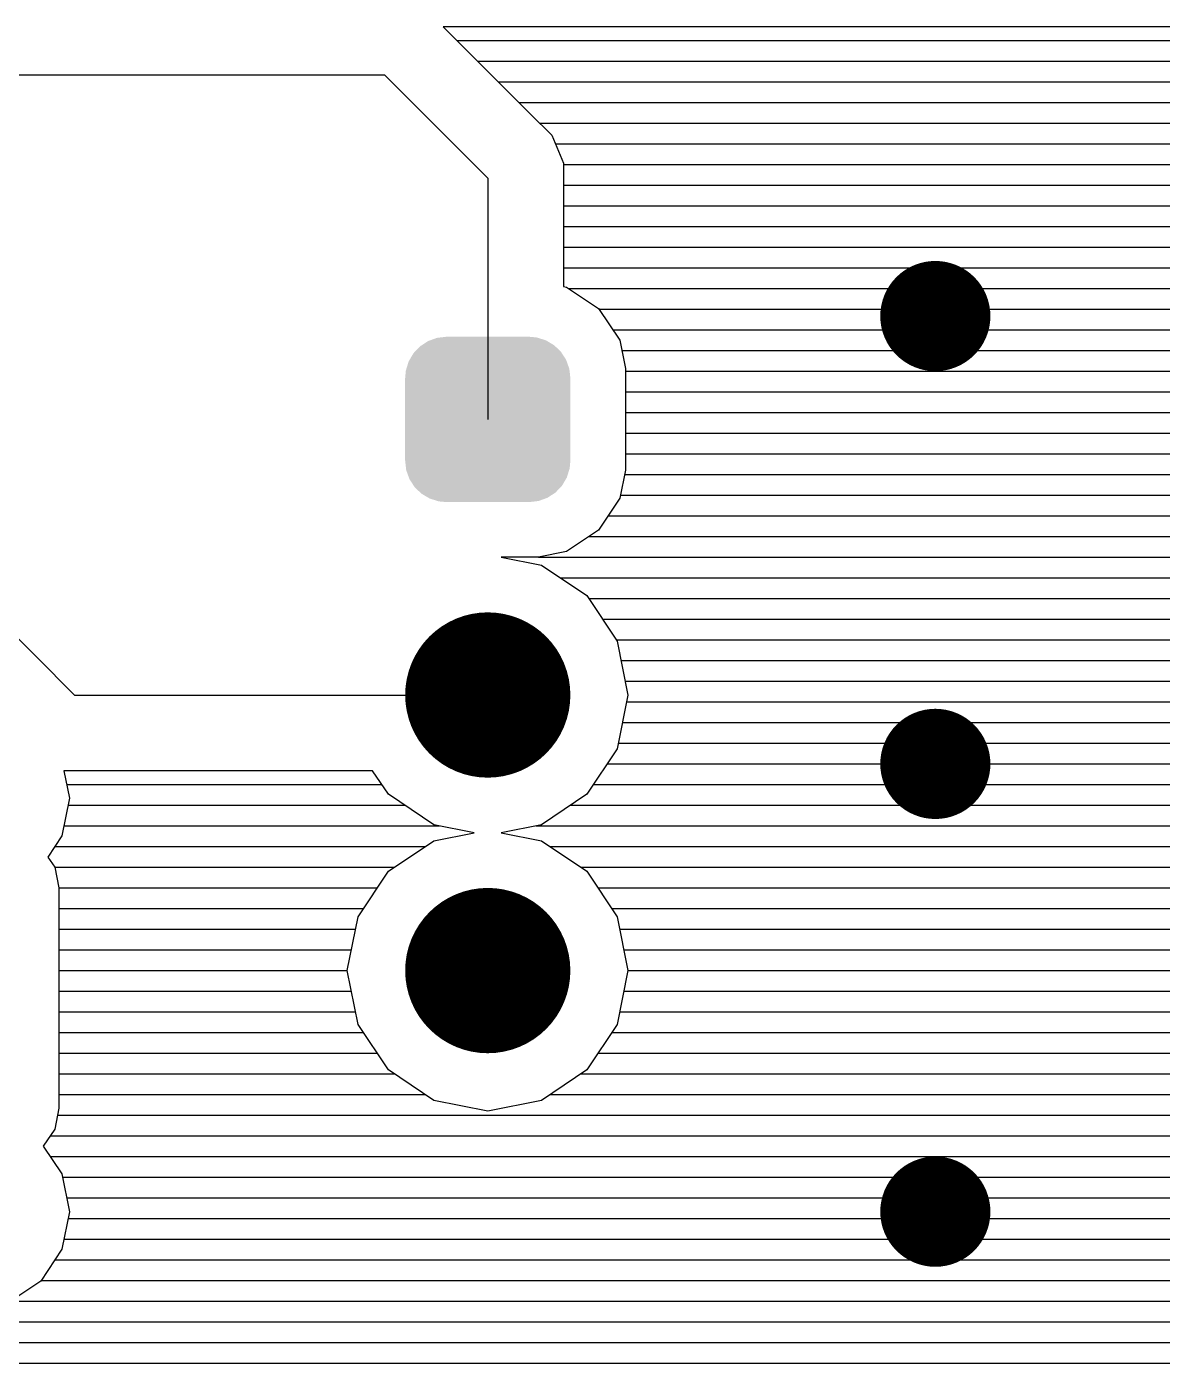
# Model space of a CAD drawing. Extents: x 295 to 953, y 10 to 290.
# Drawn here: x 663.3 to 686.34, y 191.38 to 218.48 of the extents above; entities that cross this region are included whole.
import ezdxf

# ---------------------------------------------------------------- set-up
doc = ezdxf.new("R2010")
doc.units = 0
doc.header["$LTSCALE"] = 5
doc.header["$MEASUREMENT"] = 0
doc.layers.get('0').update_dxf_attribs({"linetype": 'CONTINUOUS', "lineweight": 25})

msp = doc.modelspace()

# ---------------------------------------------------------------- linework, layer by layer
for p, q in [((794.691, 218.479), (671.75, 218.479)), ((671.75, 218.479), (673.521, 216.708)), ((672.029, 218.2), (839.557, 218.2)), ((672.448, 217.781), (839.602, 217.781)), ((660.781, 217.501), (670.56, 217.501)), ((672.655, 215.406), (670.56, 217.501)), ((672.867, 217.361), (839.686, 217.361)), ((673.286, 216.942), (839.809, 216.942)), ((673.521, 216.708), (673.957, 216.277)), ((673.706, 216.523), (840.088, 216.523)), ((673.957, 216.277), (674.192, 215.713)), ((674.024, 216.104), (840.368, 216.104)), ((674.192, 215.713), (674.192, 213.21)), ((674.192, 215.685), (840.988, 215.685)), ((672.655, 215.406), (672.655, 210.516)), ((674.192, 215.266), (841.407, 215.266)), ((674.192, 214.847), (840.703, 214.847)), ((674.192, 214.428), (840.239, 214.428)), ((674.192, 214.009), (824.984, 214.009)), ((674.192, 213.59), (755.464, 213.59)), ((674.192, 213.21), (674.253, 213.198)), ((674.253, 213.198), (674.901, 212.768)), ((674.292, 213.17), (728.256, 213.17)), ((674.901, 212.768), (675.332, 212.12)), ((674.907, 212.751), (727.546, 212.751)), ((675.192, 212.332), (727.082, 212.332)), ((675.332, 212.12), (675.449, 211.55)), ((675.371, 211.913), (726.803, 211.913)), ((675.449, 211.55), (675.449, 209.488)), ((675.449, 211.494), (726.579, 211.494)), ((675.449, 211.075), (726.495, 211.075)), ((675.449, 210.656), (726.412, 210.656)), ((675.449, 210.237), (726.44, 210.237)), ((675.449, 209.818), (726.523, 209.818)), ((675.449, 209.488), (675.332, 208.918)), ((675.427, 209.399), (726.618, 209.399)), ((675.343, 208.979), (726.898, 208.979)), ((675.332, 208.918), (674.901, 208.27)), ((675.097, 208.56), (727.177, 208.56)), ((674.901, 208.27), (674.253, 207.839)), ((674.711, 208.141), (727.758, 208.141)), ((673.683, 207.722), (672.929, 207.722)), ((672.929, 207.722), (673.745, 207.56)), ((674.253, 207.839), (673.683, 207.722)), ((673.683, 207.722), (728.954, 207.722)), ((673.745, 207.56), (674.667, 206.945)), ((674.125, 207.303), (733.285, 207.303)), ((662.178, 207.024), (664.273, 204.928)), ((674.667, 206.945), (675.281, 206.018)), ((674.706, 206.884), (733.285, 206.884)), ((674.985, 206.465), (733.285, 206.465)), ((675.265, 206.046), (733.285, 206.046)), ((675.281, 206.018), (675.499, 204.928)), ((675.36, 205.627), (733.285, 205.627)), ((675.443, 205.208), (731.016, 205.208)), ((664.273, 204.928), (672.655, 204.928)), ((675.499, 204.928), (675.281, 203.838)), ((675.471, 204.788), (730.513, 204.788)), ((675.388, 204.369), (730.234, 204.369)), ((675.281, 203.838), (674.667, 202.916)), ((675.304, 203.95), (730.116, 203.95)), ((670.319, 203.391), (664.055, 203.391)), ((664.055, 203.391), (664.167, 202.833)), ((670.638, 202.916), (670.319, 203.391)), ((675.08, 203.531), (730.033, 203.531)), ((664.111, 203.112), (670.504, 203.112)), ((674.801, 203.112), (730.116, 203.112)), ((664.167, 202.833), (664.016, 202.073)), ((671.56, 202.296), (670.638, 202.916)), ((674.667, 202.916), (673.745, 202.296)), ((664.139, 202.693), (670.967, 202.693)), ((674.337, 202.693), (730.234, 202.693)), ((664.055, 202.274), (671.677, 202.274)), ((672.376, 202.134), (671.56, 202.296)), ((673.745, 202.296), (672.929, 202.134)), ((673.627, 202.274), (730.491, 202.274)), ((664.016, 202.073), (663.731, 201.642)), ((670.638, 201.357), (671.56, 201.972)), ((671.56, 201.972), (672.376, 202.134)), ((672.929, 202.134), (673.745, 201.972)), ((673.745, 201.972), (674.667, 201.357)), ((663.731, 201.642), (663.871, 201.436)), ((663.876, 201.855), (671.387, 201.855)), ((673.918, 201.855), (724.936, 201.855)), ((663.871, 201.436), (670.761, 201.436)), ((663.871, 201.436), (663.955, 201.017)), ((674.544, 201.436), (724.322, 201.436)), ((670.023, 200.43), (670.638, 201.357)), ((674.667, 201.357), (675.281, 200.43)), ((663.955, 201.017), (670.414, 201.017)), ((663.955, 201.017), (663.955, 196.552)), ((674.89, 201.017), (724.037, 201.017)), ((663.955, 200.597), (670.129, 200.597)), ((675.175, 200.597), (723.858, 200.597)), ((669.805, 199.34), (670.023, 200.43)), ((675.281, 200.43), (675.499, 199.34)), ((663.955, 200.178), (669.973, 200.178)), ((675.332, 200.178), (723.774, 200.178)), ((663.955, 199.759), (669.889, 199.759)), ((675.416, 199.759), (723.802, 199.759)), ((663.955, 199.34), (669.805, 199.34)), ((670.023, 198.25), (669.805, 199.34)), ((675.499, 199.34), (675.281, 198.25)), ((675.499, 199.34), (723.886, 199.34)), ((663.955, 198.921), (669.889, 198.921)), ((675.416, 198.921), (723.679, 198.921)), ((663.955, 198.502), (669.973, 198.502)), ((675.332, 198.502), (723.12, 198.502)), ((670.638, 197.328), (670.023, 198.25)), ((675.281, 198.25), (674.667, 197.328)), ((663.955, 198.083), (670.129, 198.083)), ((675.175, 198.083), (722.841, 198.083)), ((663.955, 197.664), (670.414, 197.664)), ((674.89, 197.664), (722.707, 197.664)), ((671.56, 196.708), (670.638, 197.328)), ((674.667, 197.328), (673.745, 196.708)), ((663.955, 197.245), (670.761, 197.245)), ((674.544, 197.245), (722.668, 197.245)), ((663.955, 196.826), (671.387, 196.826)), ((673.918, 196.826), (722.668, 196.826)), ((663.955, 196.552), (663.871, 196.127)), ((672.655, 196.49), (671.56, 196.708)), ((673.745, 196.708), (672.655, 196.49)), ((663.927, 196.406), (722.668, 196.406)), ((663.871, 196.127), (663.636, 195.781)), ((663.776, 195.987), (722.668, 195.987)), ((663.636, 195.781), (664.016, 195.216)), ((663.781, 195.568), (722.69, 195.568)), ((664.016, 195.216), (664.167, 194.451)), ((664.027, 195.149), (722.779, 195.149)), ((664.111, 194.73), (723.064, 194.73)), ((664.167, 194.451), (664.016, 193.691)), ((664.139, 194.311), (723.551, 194.311)), ((664.055, 193.892), (730.513, 193.892)), ((664.016, 193.691), (663.586, 193.042)), ((663.876, 193.473), (731.016, 193.473)), ((663.586, 193.042), (662.938, 192.612)), ((663.591, 193.054), (812.774, 193.054)), ((662.977, 192.635), (739.398, 192.635)), ((643.838, 192.215), (738.895, 192.215)), ((642.81, 191.796), (723.551, 191.796)), ((622.782, 191.377), (723.064, 191.377))]:
    msp.add_line(p, q)
for points, const_width in [([(681.177, 212.612, 1), (682.294, 212.612, 1)], 1.118), ([(671.817, 204.928, 1), (673.493, 204.928, 1)], 1.676), ([(681.177, 203.531, 1), (682.294, 203.531, 1)], 1.118), ([(671.817, 199.34, 1), (673.493, 199.34, 1)], 1.676), ([(681.177, 194.451, 1), (682.294, 194.451, 1)], 1.118)]:
    msp.add_lwpolyline(points, format="xyb", close=True, dxfattribs=dict(const_width=const_width))
for points in [[(671.177, 211.89), (671.281, 211.999), (674.138, 211.89), (674.024, 211.999)], [(671.281, 211.999), (671.319, 212.023), (674.024, 211.999), (673.998, 212.023)], [(671.319, 212.023), (671.443, 212.105), (673.998, 212.023), (673.86, 212.105)], [(671.443, 212.105), (671.489, 212.121), (673.86, 212.105), (673.832, 212.121)], [(671.489, 212.121), (671.625, 212.17), (673.832, 212.121), (673.673, 212.17)], [(671.625, 212.17), (671.694, 212.178), (673.673, 212.17), (673.647, 212.178)], [(671.694, 212.178), (671.817, 212.193), (673.647, 212.178), (673.493, 212.193)], [(671.005, 211.546), (671.05, 211.693), (674.309, 211.546), (674.256, 211.693)], [(671.05, 211.693), (671.071, 211.728), (674.256, 211.693), (674.244, 211.728)], [(671.071, 211.728), (671.148, 211.859), (674.244, 211.728), (674.158, 211.859)], [(671.148, 211.859), (671.177, 211.89), (674.158, 211.859), (674.138, 211.89)], [(670.979, 211.354), (670.993, 211.508), (674.331, 211.354), (674.314, 211.508)], [(670.993, 211.508), (671.005, 211.546), (674.314, 211.508), (674.309, 211.546)], [(670.979, 209.678), (670.979, 211.354), (674.331, 209.678), (674.331, 211.354)], [(670.996, 209.524), (670.979, 209.678), (674.317, 209.524), (674.331, 209.678)], [(671.001, 209.486), (670.996, 209.524), (674.305, 209.486), (674.317, 209.524)], [(671.054, 209.34), (671.001, 209.486), (674.26, 209.34), (674.305, 209.486)], [(671.067, 209.304), (671.054, 209.34), (674.239, 209.304), (674.26, 209.34)], [(671.152, 209.173), (671.067, 209.304), (674.162, 209.173), (674.239, 209.304)], [(671.172, 209.142), (671.152, 209.173), (674.133, 209.142), (674.162, 209.173)], [(671.286, 209.033), (671.172, 209.142), (674.029, 209.033), (674.133, 209.142)], [(671.312, 209.009), (671.286, 209.033), (673.992, 209.009), (674.029, 209.033)], [(671.45, 208.928), (671.312, 209.009), (673.867, 208.928), (673.992, 209.009)], [(671.479, 208.911), (671.45, 208.928), (673.821, 208.911), (673.867, 208.928)], [(671.637, 208.862), (671.479, 208.911), (673.685, 208.862), (673.821, 208.911)], [(671.663, 208.854), (671.637, 208.862), (673.616, 208.854), (673.685, 208.862)], [(671.817, 208.84), (671.663, 208.854), (673.493, 208.84), (673.616, 208.854)]]:
    msp.add_solid(points)

doc.saveas('drawing.dxf')
